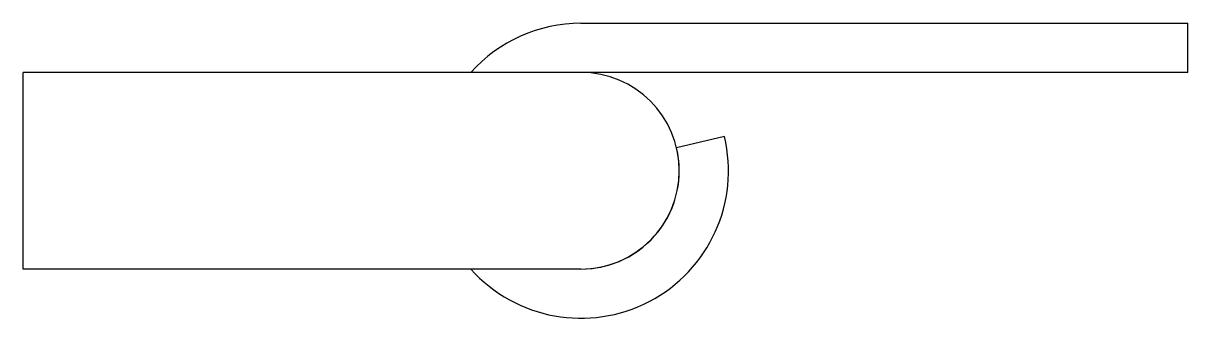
# Model space of a CAD drawing. Header units: millimetres. Extents: x 0 to 35.5, y -0.4 to 9.
import ezdxf

# ---------------------------------------------------------------- set-up
doc = ezdxf.new("R2010")
doc.units = ezdxf.units.MM

# ---------------------------------------------------------------- blocks, each defined once
blk = doc.blocks.new('HL035-1-3')
at = {"color": 1}
for p, q in [((0, 4.5), (18.5, 4.5)), ((18.5, 2.996), (18.5, 4.5)), ((0, 3), (-17, 3)), ((-17, -3), (-17, 3)), ((18.5, 2.996), (0.152, 2.996)), ((4.377, 1.045), (2.918, 0.697)), ((0, -3), (-17, -3))]:
    blk.add_line(p, q, dxfattribs=at)
for radius, start, end in [(4.5, 90, 138.1897), (3, 87.0927, 90), (3, 270, 90), (4.5, 221.8103, 13.4301), (3, 270, 13.4301)]:
    blk.add_arc((0, 0), radius, start, end, dxfattribs=at)

msp = doc.modelspace()

# ---------------------------------------------------------------- block references
msp.add_blockref('HL035-1-3', (17, 4.5))

doc.saveas('drawing.dxf')
